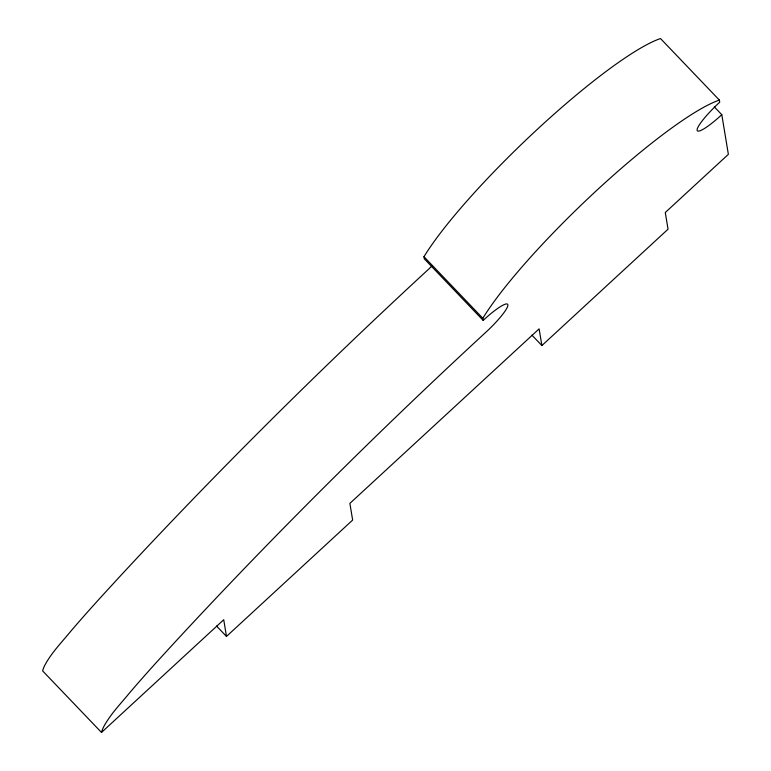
<?xml version="1.0" encoding="UTF-8"?>
<svg xmlns="http://www.w3.org/2000/svg" width="771" height="771" viewBox="0 0 771 771"><rect width="100%" height="100%" fill="white"/><g stroke="black" fill="none" stroke-linecap="round" stroke-linejoin="round"><path stroke-width="1.16" d="M432.464 265.455A32.372 5.272 -43.7 0 1 429.023 268.828L426.373 271.257A937.767 152.697 -43.7 0 0 117.028 579.561L103.102 594.769A327.974 53.401 -43.7 0 0 70.961 631.025C61.892 642.166 51.57 652.565 44.757 665.363A99.816 16.249 -43.7 0 0 42.636 670.895L101.502 732.45L223.725 619.739L226.481 636.422L352.646 520.078L349.88 503.386L539.122 328.86L541.888 345.553L668.043 229.199L665.277 212.517L728.364 154.345L721.801 114.706L714.341 106.909M721.801 114.706A32.372 5.272 -43.7 0 1 697.109 130.26A32.372 5.272 -43.7 0 1 719.728 102.196L719.382 100.105L660.516 38.55A179.036 29.153 -43.7 0 0 538.958 127.813A179.036 29.153 -43.7 0 0 423.963 256.704L424.32 258.844L483.186 320.399L486.723 317.16A32.372 5.272 -43.7 0 1 507.887 304.911A32.372 5.272 -43.7 0 1 487.889 330.383L485.238 332.812A937.767 152.697 -43.7 0 0 175.894 641.115L161.968 656.323A327.974 53.401 -43.7 0 0 129.827 692.58C120.758 703.721 110.436 714.119 103.622 726.918A99.816 16.249 -43.7 0 0 101.502 732.45M531.932 335.144L541.888 345.553M423.963 256.704L482.829 318.259L483.186 320.399M216.535 626.023L226.481 636.422M482.829 318.259A179.036 29.153 -43.7 0 1 597.824 189.367A179.036 29.153 -43.7 0 1 719.382 100.105"/></g></svg>
